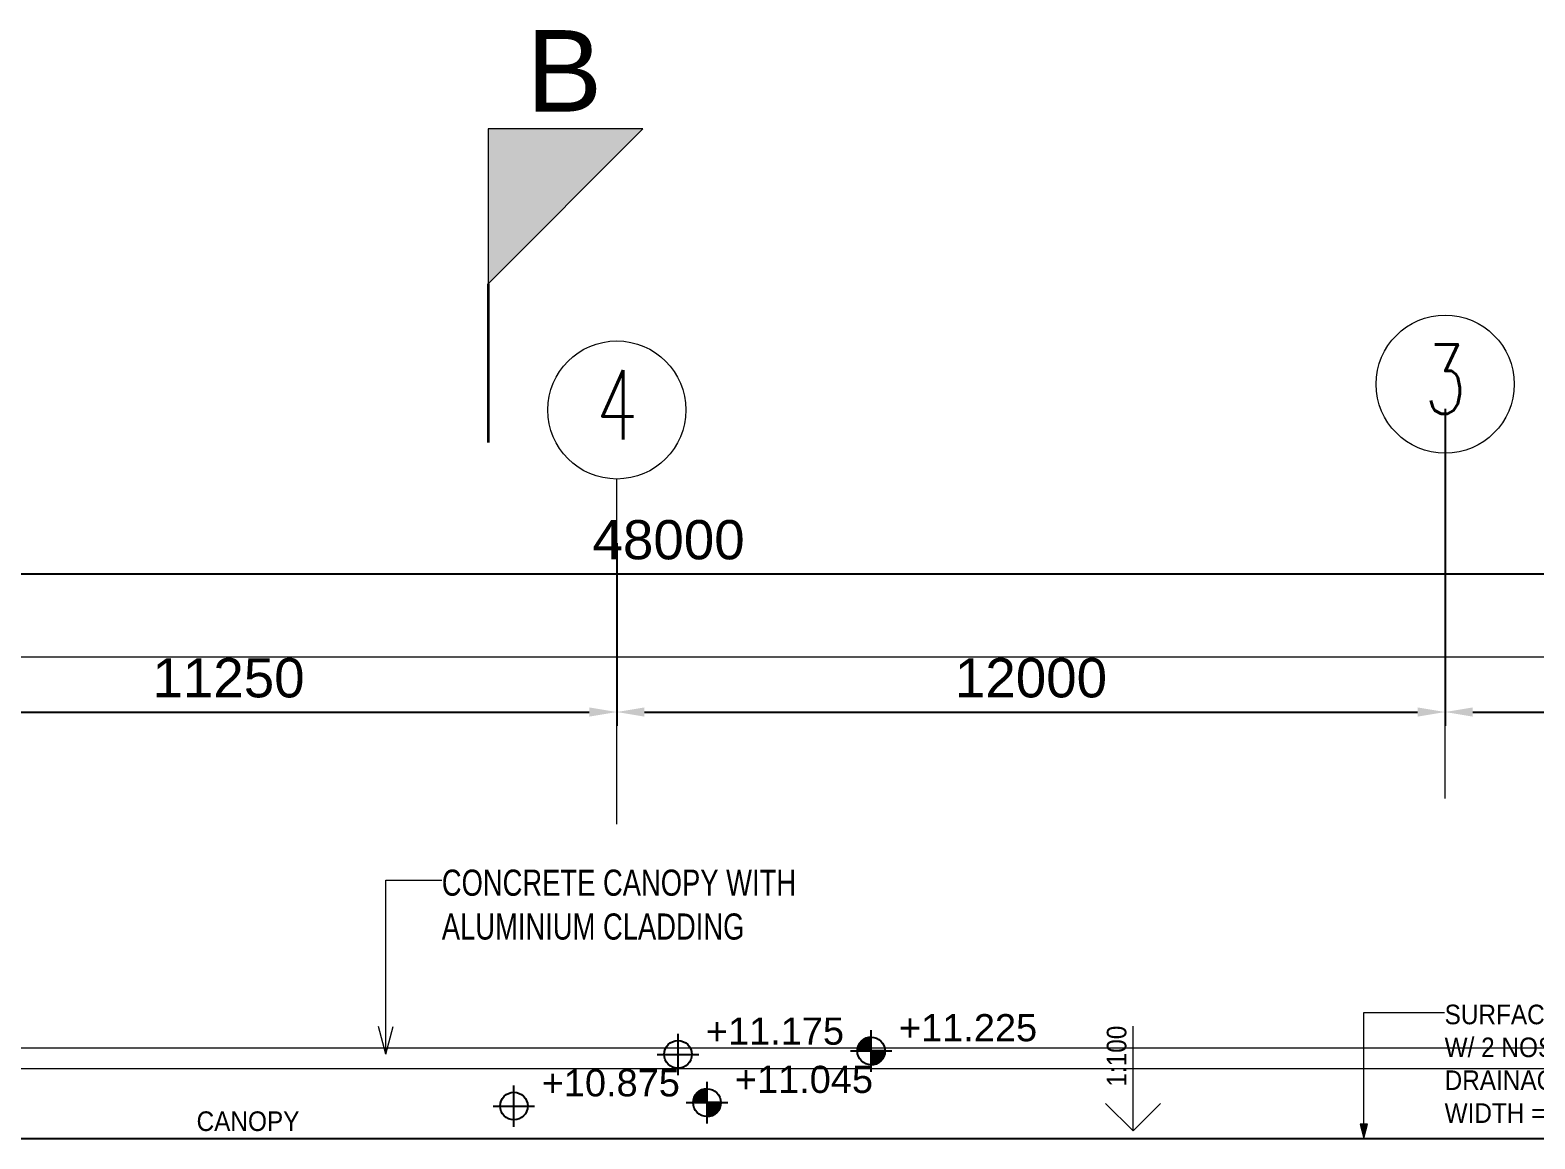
# Model space of a CAD drawing. Header units: millimetres. Extents: x 12827 to 178996, y -27589 to 73652.
# Drawn here: x 55089 to 76889, y 52445 to 68505 of the extents above; entities that cross this region are included whole.
import ezdxf

# ---------------------------------------------------------------- set-up
doc = ezdxf.new("R2010")
doc.units = ezdxf.units.MM
doc.linetypes.add('Grid Line__1_200_', pattern=[10.5, 6, -1.5, 1.5, -1.5])
for name, color, linetype, lineweight in [('A-ANNO-DIMS', 211, 'Continuous', 5), ('A-ANNO-NOTE', 131, 'Continuous', 25), ('A-DETL-GENF', 92, 'Continuous', 20), ('A-DETL-THIN', 151, 'Continuous', 9), ('A-DETL-WIDE', 214, 'Continuous', 35), ('A-FLOR', 192, 'Continuous', 9), ('G-ANNO-TEXT', 231, 'Continuous', 5), ('Q-CASE', 31, 'Continuous', 20), ('S-GRID', 1, 'Continuous', 5), ('S-GRID-IDEN', 1, 'Continuous', 25)]:
    doc.layers.add(name, color=color, linetype=linetype, lineweight=lineweight)
doc.styles.add('Arial_1', font='arial.ttf', dxfattribs={"height": 393.413174})
doc.styles.add('Arial_4', font='arial.ttf', dxfattribs={"height": 1180.239521})
doc.styles.add('RomanS', font='romans__.ttf', dxfattribs={"width": 0.7, "height": 1003.164557})
doc.styles.add('Swis721 BT_1', font='swiss.ttf', dxfattribs={"width": 0.89, "height": 283.821263})
doc.styles.add('Swis721 BT_3', font='swiss.ttf', dxfattribs={"height": 567.642527})
doc.styles.add('Swis721 BT_7', font='swiss.ttf', dxfattribs={"width": 0.75, "height": 378.428351})
doc.dimstyles.new('DLN_3mm', dxfattribs={"dimscale": 304.8, "dimtxt": 600, "dimasz": 1.312336, "dimexe": 0.656168, "dimexo": 0.0625, "dimgap": 0.656168, "dimtad": 1, "dimdec": 0, "dimzin": 0, "dimdsep": 46, "dimtxsty": 'Swis721 BT_3', "dimsah": 1, "dimcen": 0.09, "dimadec": 0, "dimazin": 0, "dimtfac": 1, "dimtdec": 4, "dimtix": 1, "dimtmove": 0, "dimatfit": 3, "dimfxl": 0.656168, "dimfxlon": 1, "dimtvp": 1, "dimtolj": 1, "dimtzin": 0, "dimarcsym": 2})

# ---------------------------------------------------------------- blocks, each defined once
blk = doc.blocks.new('DLN-Surface Channel-S1 - 300x150 _WD_-10461004-Copy of 1_F')
at = {"layer": 'Q-CASE'}
for p, q in [((-20414, 150), (20414, 150)), ((-20414, 140), (20414, 140))]:
    blk.add_line(p, q, dxfattribs=at)
blk = doc.blocks.new('Grid - Bubble - 10mm-1724413-Copy of 1_F')
at = {"layer": 'A-ANNO-NOTE', "lineweight": 5}
blk.add_circle((0, 0), 5, dxfattribs=at)
blk = doc.blocks.new('DIMBLOCK10-Copy of 1_F')
at = {"layer": 'A-ANNO-DIMS', "color": 0, "lineweight": -2, "transparency": 16777216}
for p, q in [((52339, 63019), (52339, 58428)), ((63589, 61072), (63589, 58428)), ((52739, 58628), (63189, 58628))]:
    blk.add_line(p, q, dxfattribs=at)
at = {"layer": 'A-ANNO-DIMS', "color": 0, "transparency": 16777216}
for points in [[(52739, 58695), (52739, 58561), (52339, 58628)], [(63189, 58695), (63189, 58561), (63589, 58628)]]:
    blk.add_solid(points, dxfattribs=at)
at = {"layer": 'Defpoints', "color": 0, "transparency": 16777216}
for p in [(52339, 63038), (63589, 61091), (63589, 58628)]:
    blk.add_point(p, dxfattribs=at)
at = {"layer": 'A-ANNO-DIMS', "color": 0, "transparency": 16777216, "insert": (57964, 59120), "char_height": 567.6, "width": 2628.57, "attachment_point": 5, "style": 'Swis721 BT_3'}
blk.add_mtext('\\A1;11250', dxfattribs=at)
blk = doc.blocks.new('DIMBLOCK11-Copy of 1_F')
at = {"layer": 'A-ANNO-DIMS', "color": 0, "lineweight": -2, "transparency": 16777216}
for p, q in [((75589, 63019), (75589, 58428)), ((63589, 61072), (63589, 58428)), ((63989, 58628), (75189, 58628))]:
    blk.add_line(p, q, dxfattribs=at)
at = {"layer": 'A-ANNO-DIMS', "color": 0, "transparency": 16777216}
for points in [[(63989, 58695), (63989, 58561), (63589, 58628)], [(75189, 58695), (75189, 58561), (75589, 58628)]]:
    blk.add_solid(points, dxfattribs=at)
at = {"layer": 'Defpoints', "color": 0, "transparency": 16777216}
for p in [(75589, 63038), (63589, 61091), (75589, 58628)]:
    blk.add_point(p, dxfattribs=at)
at = {"layer": 'A-ANNO-DIMS', "color": 0, "transparency": 16777216, "insert": (69589, 59120), "char_height": 567.6, "width": 2628.57, "attachment_point": 5, "style": 'Swis721 BT_3'}
blk.add_mtext('\\A1;12000', dxfattribs=at)
blk = doc.blocks.new('DIMBLOCK12-Copy of 1_F')
at = {"layer": 'A-ANNO-DIMS', "color": 0, "lineweight": -2, "transparency": 16777216}
for p, q in [((75589, 63019), (75589, 58428)), ((85989, 60331), (85989, 58428)), ((75989, 58628), (85589, 58628))]:
    blk.add_line(p, q, dxfattribs=at)
at = {"layer": 'A-ANNO-DIMS', "color": 0, "transparency": 16777216}
for points in [[(75989, 58695), (75989, 58561), (75589, 58628)], [(85589, 58695), (85589, 58561), (85989, 58628)]]:
    blk.add_solid(points, dxfattribs=at)
at = {"layer": 'Defpoints', "color": 0, "transparency": 16777216}
for p in [(75589, 63038), (85989, 60350), (85989, 58628)]:
    blk.add_point(p, dxfattribs=at)
at = {"layer": 'A-ANNO-DIMS', "color": 0, "transparency": 16777216, "insert": (80789, 59120), "char_height": 567.6, "width": 2628.57, "attachment_point": 5, "style": 'Swis721 BT_3'}
blk.add_mtext('\\A1;10400', dxfattribs=at)
blk = doc.blocks.new('DIMBLOCK14-Copy of 1_F')
at = {"layer": 'A-ANNO-DIMS', "color": 0, "lineweight": -2, "transparency": 16777216}
for p, q in [((88339, 61871), (88339, 60428)), ((40339, 59922), (40339, 60828)), ((40739, 60628), (87939, 60628))]:
    blk.add_line(p, q, dxfattribs=at)
at = {"layer": 'A-ANNO-DIMS', "color": 0, "transparency": 16777216}
for points in [[(40739, 60695), (40739, 60561), (40339, 60628)], [(87939, 60695), (87939, 60561), (88339, 60628)]]:
    blk.add_solid(points, dxfattribs=at)
at = {"layer": 'Defpoints', "color": 0, "transparency": 16777216}
for p in [(88339, 61890), (88339, 60628), (40339, 59903)]:
    blk.add_point(p, dxfattribs=at)
at = {"layer": 'A-ANNO-DIMS', "color": 0, "transparency": 16777216, "insert": (64339, 61120), "char_height": 567.6, "width": 2628.57, "attachment_point": 5, "style": 'Swis721 BT_3'}
blk.add_mtext('\\A1;48000', dxfattribs=at)
blk = doc.blocks.new('DLN_Slab Level Mark - SSL-2mm_Type 2-2670448-Copy of 1_F')
at = {"layer": 'A-ANNO-NOTE'}
for p, q in [((0, 1.5), (0, -1.5)), ((-1.5, 0), (1.5, 0))]:
    blk.add_line(p, q, dxfattribs=at)
blk.add_circle((0, 0), 1, dxfattribs=at)
blk = doc.blocks.new('DLN_Slab Level Mark - FFL-2mm_Type 2-2670450-Copy of 1_F')
at = {"layer": 'A-ANNO-NOTE', "lineweight": 5}
h = blk.add_hatch(color=256, dxfattribs=at)
edge = h.paths.add_edge_path(flags=0)
edge.add_arc((0, 0), 1, 180, 270, ccw=False)
edge.add_line((-1, 0), (0, 0))
edge.add_line((0, 0), (0, -1))
h = blk.add_hatch(color=256, dxfattribs=at)
edge = h.paths.add_edge_path(flags=0)
edge.add_arc((0, 0), 1, 0, 90, ccw=False)
edge.add_line((1, 0), (0, 0))
edge.add_line((0, 0), (0, 1))
at = {"layer": 'A-ANNO-NOTE'}
for p, q in [((0, 1.5), (0, -1.5)), ((0, 0), (-1, 0)), ((0, 1), (0, 0)), ((0, -1), (0, 0)), ((0, 0), (1, 0)), ((-1.5, 0), (1.5, 0))]:
    blk.add_line(p, q, dxfattribs=at)
blk.add_circle((0, 0), 1, dxfattribs=at)
for start, end in [(180, 270), (360, 90)]:
    blk.add_arc((0, 0), 1, start, end, dxfattribs=at)

msp = doc.modelspace()

# ---------------------------------------------------------------- hatches: boundary and pattern name
at = {"layer": 'A-DETL-GENF'}
h = msp.add_hatch(color=7, dxfattribs=at)
h.paths.add_polyline_path([(63966.38843, -9312.51454), (61723.03825, -7069.16435), (61723.03825, -9312.51454)], flags=0)
h.paths.add_polyline_path([(100079.91494, 12764.60871), (100079.91494, 15007.95889), (97836.56475, 15007.95889), (99867.43203, 12977.09161)], flags=0)
h.paths.add_polyline_path([(27942.02118, 12764.60871), (30185.37136, 15007.95889), (27942.02118, 15007.95889)], flags=0)
h.paths.add_polyline_path([(100079.91494, 39639.13527), (100079.91494, 41882.48546), (97836.56475, 41882.48546), (99860.65762, 39858.39259)], flags=0)
h.paths.add_polyline_path([(27942.02118, 39639.13527), (30185.37136, 41882.48546), (27942.02118, 41882.48546)], flags=0)
h.paths.add_polyline_path([(61723.03825, 64831.04325), (63966.38843, 67074.39344), (61723.03825, 67074.39344)], flags=0)
at = {"layer": 'G-ANNO-TEXT'}
msp.add_hatch(color=130, dxfattribs=at).paths.add_polyline_path([(74410.00484, 52456.30126), (74463.59468, 52656.30126), (74356.41501, 52656.30126)], flags=0)

# ---------------------------------------------------------------- linework, layer by layer
at = {"layer": 'A-DETL-THIN'}
for p, q in [((61723.03825, 64831.04325), (63966.38843, 67074.39344)), ((63966.38843, 67074.39344), (61723.03825, 67074.39344)), ((61723.03825, 67074.39344), (61723.03825, 64831.04325)), ((71067.42931, 52559.75408), (71067.42931, 54079.75408)), ((89989.29296, 53457.48546), (49139.29296, 53457.48546)), ((71067.42931, 52559.75408), (70667.42931, 52959.75408)), ((71067.42931, 52559.75408), (71467.42931, 52959.75408))]:
    msp.add_line(p, q, dxfattribs=at)
at = {"layer": 'A-DETL-WIDE'}
msp.add_line((61723.03825, 64831.04325), (61723.03825, 62531.04325), dxfattribs=at)
at = {"layer": 'A-FLOR'}
for p, q in [((43089.37467, 59425.26446), (86876.24724, 59425.26446)), ((90289.29296, 53757.48546), (48839.29296, 53757.48546))]:
    msp.add_line(p, q, dxfattribs=at)
at = {"layer": 'G-ANNO-TEXT', "color": 130}
for p, q in [((60242.43938, 56194.95801), (61053.80345, 56194.95801)), ((60242.43938, 53674.52453), (60242.43938, 56194.95801)), ((60242.43938, 53674.52453), (60135.25971, 54074.52453)), ((60242.43938, 53674.52453), (60349.61906, 54074.52453)), ((74410.00484, 54276.49697), (75581.03934, 54276.49697)), ((74410.00484, 52456.30126), (74410.00484, 54276.49697)), ((74463.59468, 52656.30126), (74356.41501, 52656.30126)), ((74356.41501, 52656.30126), (74410.00484, 52456.30126)), ((74410.00484, 52456.30126), (74463.59468, 52656.30126))]:
    msp.add_line(p, q, dxfattribs=at)
at = {"layer": 'S-GRID', "linetype": 'Grid Line__1_200_'}
for p, q in [((75589.29296, 57376.9559), (75589.29296, 62376.9559)), ((63589.29296, 57003.12998), (63589.29296, 62003.12998))]:
    msp.add_line(p, q, dxfattribs=at)

# ---------------------------------------------------------------- block references
at = {"layer": 'A-ANNO-NOTE'}
for name, p, xscale, yscale, zscale, rotation in [('DLN_Slab Level Mark - SSL-2mm_Type 2-2670448-Copy of 1_F', (64475.83066, 53668.74285), 200.0000000000001, 200.0000000000001, 200.0000000000001, 89.99999999999999), ('DLN_Slab Level Mark - FFL-2mm_Type 2-2670450-Copy of 1_F', (67273.76887, 53718.56643), 199.9999999999999, 199.9999999999999, 199.9999999999999, 90.00000000000031), ('DLN_Slab Level Mark - SSL-2mm_Type 2-2670448-Copy of 1_F', (62097.96123, 52920.13694), 200, 200, 200, 89.99999999999987), ('DLN_Slab Level Mark - FFL-2mm_Type 2-2670450-Copy of 1_F', (64895.89944, 52969.96052), 199.9999999999999, 199.9999999999999, 199.9999999999999, 90.0000000000005)]:
    msp.add_blockref(name, p, dxfattribs=dict(at, xscale=xscale, yscale=yscale, zscale=zscale, rotation=rotation))
at = {"layer": 'Q-CASE'}
msp.add_blockref('DLN-Surface Channel-S1 - 300x150 _WD_-10461004-Copy of 1_F', (69564.25018, 52307.48546), dxfattribs=at)
at = {"layer": 'S-GRID-IDEN', "lineweight": 5, "xscale": 199.9999999999999, "yscale": 199.9999999999999, "zscale": 199.9999999999999}
for p in [(75589.29296, 63376.9559), (63589.29296, 63003.12998)]:
    msp.add_blockref('Grid - Bubble - 10mm-1724413-Copy of 1_F', p, dxfattribs=at)

# ---------------------------------------------------------------- texts
at = {"layer": 'A-ANNO-NOTE', "lineweight": 5, "char_height": 393.413174, "width": 2385.6, "attachment_point": 1, "line_spacing_factor": 0.938532, "style": 'Arial_1'}
for s, insert in [('+11.175', (64878.62565, 54202.79761)), ('+11.225', (67676.56386, 54252.62119)), ('+10.875', (62500.75622, 53454.1917)), ('+11.045', (65298.69443, 53504.01528))]:
    msp.add_mtext(s, dxfattribs=dict(at, insert=insert))
at = {"layer": 'G-ANNO-TEXT', "color": 7, "attachment_point": 1}
for s, insert, char_height, width, line_spacing_factor, style in [('\\fArial|b0|i0|c134|p34|;B', (62277.81143, 68505.33221), 1180.239521, 1310.4, 0.938532, 'Arial_4'), ('CONCRETE CANOPY WITH\\PALUMINIUM CLADDING\\P', (61053.80345, 56345.44986), 378.4283513, 5904, 1.00667, 'Swis721 BT_7'), ('SURFACE CHANNEL\\PW/ 2 NOS. OF\\PDRAINAGE OUTLET\\PWIDTH = 300mm', (75581.03934, 54389.36585), 283.8212635, 3999.6, 1.00667, 'Swis721 BT_1'), ('CANOPY\\P', (57500.76506, 52843.33953), 283.821263, 1706.4, 1.00667, 'Swis721 BT_1')]:
    msp.add_mtext(s, dxfattribs=dict(at, insert=insert, char_height=char_height, width=width, line_spacing_factor=line_spacing_factor, style=style))
at = {"layer": 'G-ANNO-TEXT', "color": 7, "insert": (70210.52388, 54085.06267), "char_height": 283.821263, "width": 1047.6, "attachment_point": 3, "rotation": 90, "line_spacing_factor": 1.00667, "style": 'Swis721 BT_1'}
msp.add_mtext('\\P1:100', dxfattribs=at)
at = {"layer": 'S-GRID-IDEN', "lineweight": 5, "char_height": 1003.164557, "width": 792, "attachment_point": 2, "line_spacing_factor": 0.964689, "style": 'RomanS'}
for s, insert in [('\\fRomanS|b0|i0|c134|p2|;\\W.7;3', (75591.97851, 63951.85703)), ('\\fRomanS|b0|i0|c134|p2|;\\W.7;4', (63591.97851, 63578.03111))]:
    msp.add_mtext(s, dxfattribs=dict(at, insert=insert))

# ---------------------------------------------------------------- dimensions: what is measured, and where the dimension line sits
at = {"layer": 'A-ANNO-DIMS'}
for base, p1, p2, override, picture, middle in [((63589.29296, 58627.92041), (52339.29296, 63038.0528), (63589.29296, 61090.77957), {"dimpost": '<>', "dimfxl": 11417.283961}, 'DIMBLOCK10-Copy of 1_F', (57964.29296, 59119.64165)), ((75589.29296, 58627.92041), (63589.29296, 61090.77957), (75589.29296, 63038.0528), {"dimpost": '<>', "dimfxl": 12156.968086}, 'DIMBLOCK11-Copy of 1_F', (69589.29296, 59119.64165)), ((85989.29296, 58627.92041), (75589.29296, 63038.0528), (85989.29296, 60350.16398), {"dimpost": '<>', "dimfxl": 10741.729207}, 'DIMBLOCK12-Copy of 1_F', (80789.29296, 59119.64165)), ((88339.29296, 60627.92041), (40339.29296, 59902.54201), (88339.29296, 61890.24891), {"dimpost": '<>', "dimfxl": 48041.138403}, 'DIMBLOCK14-Copy of 1_F', (64339.29296, 61119.64165))]:
    dim = msp.add_linear_dim(base=base, p1=p1, p2=p2, dimstyle='DLN_3mm', override=override, dxfattribs=at)
    dim.commit()
    dim.dimension.update_dxf_attribs({"geometry": picture, "text_midpoint": middle})

doc.saveas('drawing.dxf')
